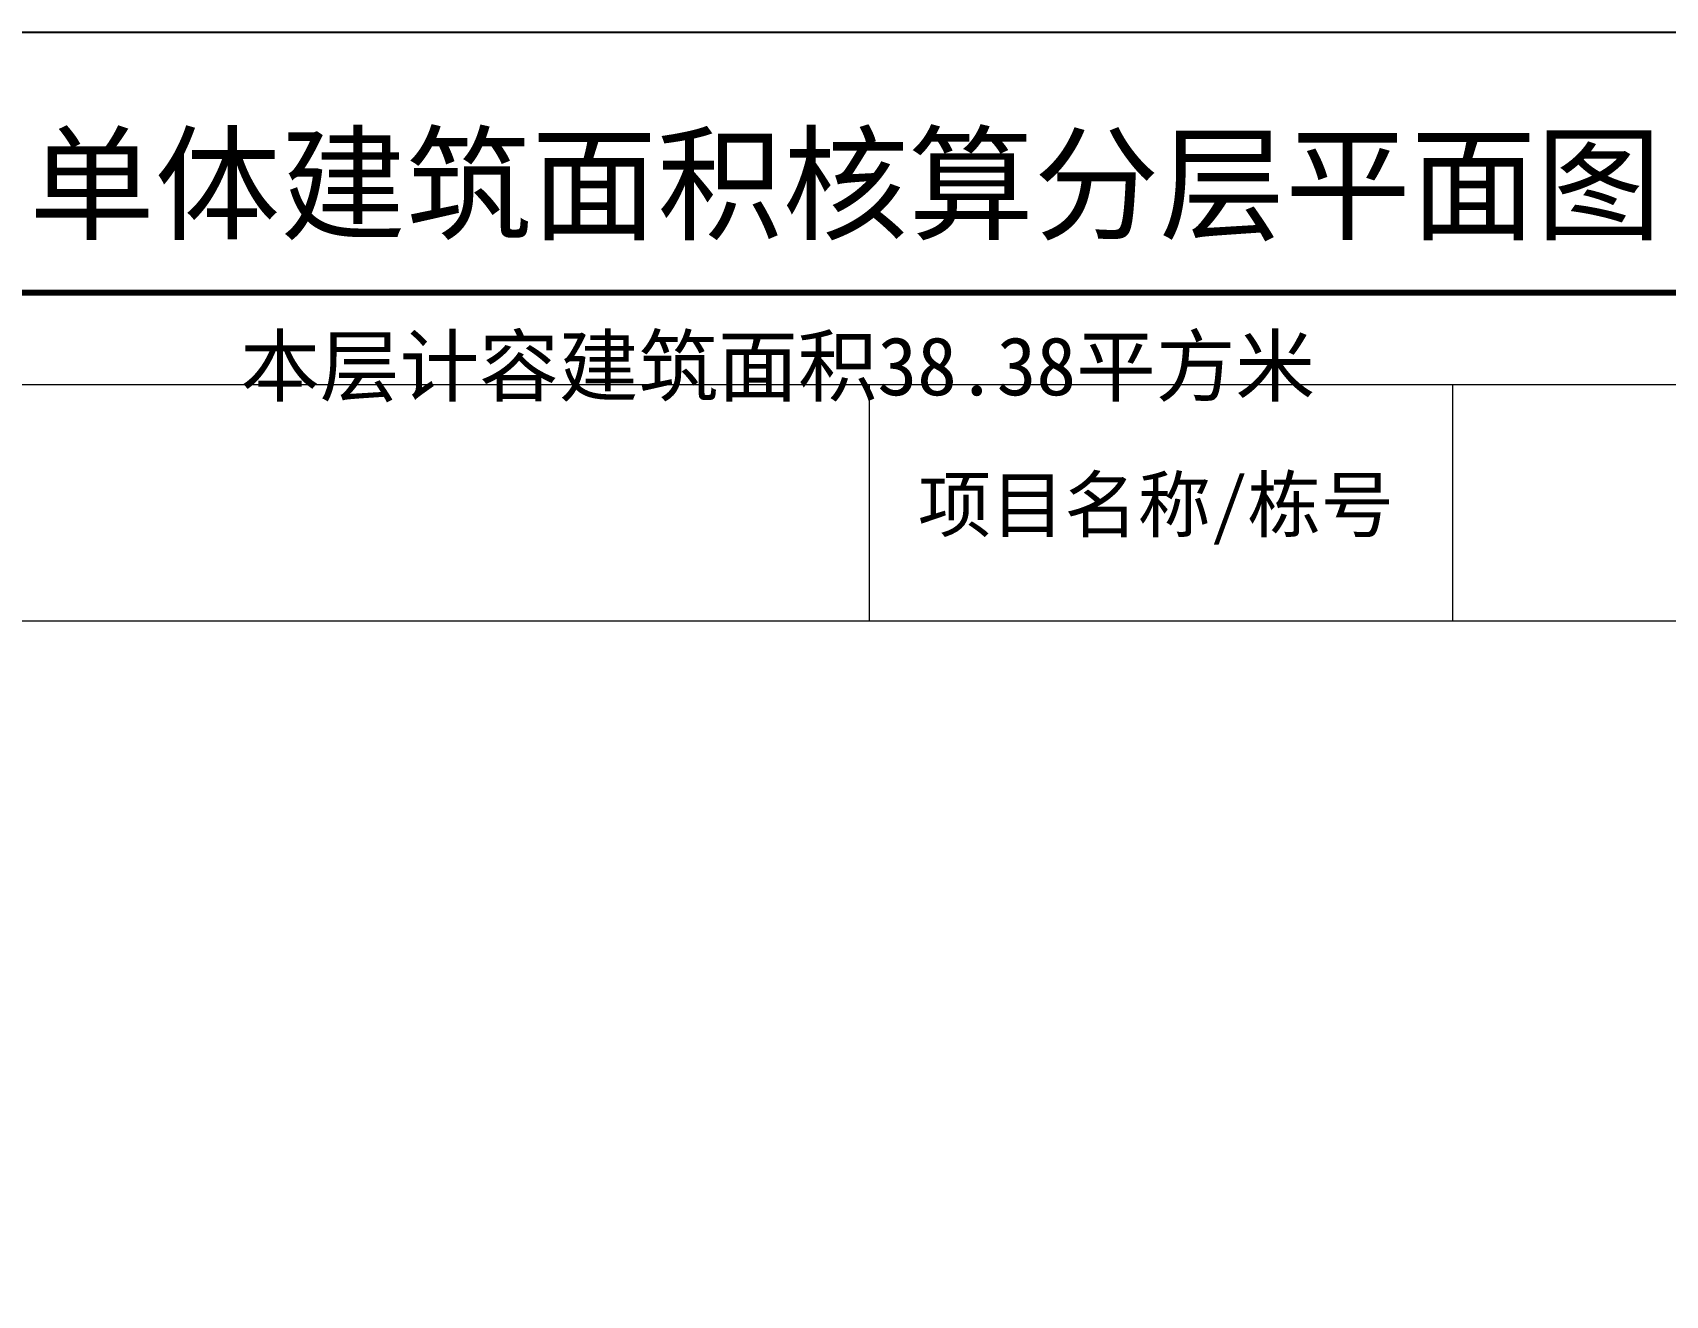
# Model space of a CAD drawing. Extents: x 512858 to 514372, y -232486 to -231710.
# Drawn here: x 513204.13 to 513235.81, y -232425.6 to -232401.09 of the extents above; entities that cross this region are included whole.
import ezdxf
from ezdxf.enums import TextEntityAlignment as Align

# ---------------------------------------------------------------- set-up
doc = ezdxf.new("R2010")
doc.units = 0
doc.header["$LTSCALE"] = 1000
doc.layers.add('$计容结果', color=7, linetype='Continuous')
doc.layers.add('图廓', color=252, linetype='Continuous', lineweight=9)
doc.layers.add('打印图框', color=252, linetype='Continuous', plot=False)
doc.styles.add('dw', font='simhei.ttf')
doc.styles.add('STYLE1', font='stylu.ttf')

msp = doc.modelspace()

# ---------------------------------------------------------------- linework, layer by layer
at = {"layer": '图廓', "color": 0}
msp.add_line((513171.425, -232412.508), (513272.653, -232412.508), dxfattribs=at)
at = {"layer": '图廓', "color": 0, "const_width": 0.119, "elevation": 0}
msp.add_lwpolyline([(513169.638, -232406.135), (513274.439, -232406.135), (513274.439, -232482.651), (513169.638, -232482.651)], close=True, dxfattribs=at)
at = {"layer": '图廓', "color": 0, "elevation": 0}
msp.add_lwpolyline([(513171.425, -232407.921), (513272.653, -232407.921), (513272.653, -232480.865), (513171.425, -232480.865)], close=True, dxfattribs=at)
for points in [[(513220.366, -232412.508), (513220.366, -232407.921)], [(513231.683, -232412.508), (513231.683, -232407.921)]]:
    msp.add_lwpolyline(points, dxfattribs=at)
at = {"layer": '打印图框', "color": 6, "ltscale": 0.5, "elevation": 0}
msp.add_lwpolyline([(513165.357, -232486.063), (513278.665, -232486.063), (513278.665, -232401.089), (513165.357, -232401.089)], close=True, dxfattribs=at)

# ---------------------------------------------------------------- texts
at = {"layer": '$计容结果', "style": 'dw'}
msp.add_text('本层计容建筑面积38.38平方米', height=1.13308, dxfattribs=at).set_placement((513208.157, -232408.128))
at = {"layer": '图廓', "color": 0, "style": 'STYLE1'}
msp.add_text('单体建筑面积核算分层平面图', height=1.78638, dxfattribs=at).set_placement((513219.9, -232405.459), align=Align.BOTTOM_CENTER)
at = {"layer": '图廓', "color": 0, "style": 'dw'}
msp.add_text('项目名称/栋号', height=1.0421, dxfattribs=at).set_placement((513221.307, -232410.77))

doc.saveas('drawing.dxf')
